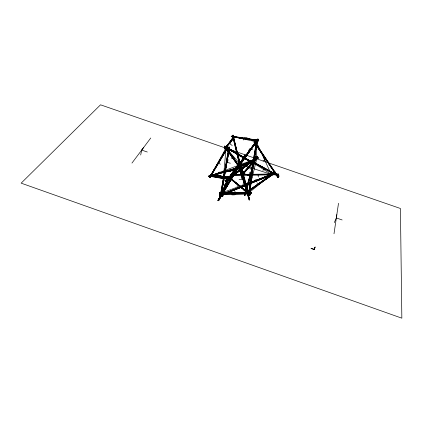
<?xml version="1.0" encoding="UTF-8"?>
<svg xmlns="http://www.w3.org/2000/svg" width="423" height="423" viewBox="0 0 423 423"><rect width="100%" height="100%" fill="white"/><g stroke="black" fill="none" stroke-linecap="round" stroke-linejoin="round"><path stroke-width="0.63" d="M241.533 167.259L241.322 166.525L241.533 167.259L209.02 176.703L208.867 176.349L208.803 175.968L236.32 167.979M246.403 192.883L246.403 192.132M232.079 175.201L232.068 174.429L278.308 174.096L278.302 174.762L232.079 175.201L232.068 174.429M278.302 174.762L278.292 173.99M276.748 175.074L276.758 174.392M278.466 176.127L278.614 176.513L279.006 175.92L278.466 176.127L254.234 162.892M227.511 146.855L228.119 147.278L227.511 146.855L209.528 177.549L209.967 177.676L228.124 147.141M247.529 191.672L247.545 191.127M271.587 175L256.264 141.742L232.671 136.671M243.421 157.827L224.343 146.712L224.481 146.263L224.777 146.12L243.849 157.245M224.343 146.712L224.777 146.12M228.88 178.786L226.966 181.419L226.448 181.557L226.257 181.039L227.41 179.458M226.966 181.419L238.086 165.879M236.822 167.64L257.787 139.04L258.363 139.521L237.419 168.005L236.996 167.831L257.787 139.04M237.419 168.005L258.374 139.389M228.552 178.168L237.996 165.102L228.394 178.236M227.854 176.798L228.367 176.291L227.854 176.798L246.572 192.121M251.394 173.044L248.756 193.147L222.08 192.793L222.895 183.582M223.016 182.265L226.051 148.039L233.163 136.756L248.306 193.221L248.729 193.597M247.941 192.491L251.183 192.465L251.325 193.068L219.489 193.512L219.336 193.179L219.452 192.751L225.924 192.692M219.489 193.512L219.452 192.751M242.4 168.005L242.67 165.414M251.183 192.465L251.225 193.211M226.569 149.15L226.606 148.817M252.769 167.349L249.623 195.563L249.189 195.6L252.78 160.671M248.951 195.532L251.685 171.77M251.833 170.458L252.859 161.269M249.189 195.6L249.776 190.355M249.924 189.044L250.654 182.482M250.802 181.171L251.754 172.647M252.193 168.714L253.07 160.84M249.258 195.505L252.108 170.469M252.187 169.263L253.139 160.729M249.692 193.644L252.468 168.719M252.758 166.096L257.173 139.796L256.809 140.277M249.623 195.563L252.711 167.259M252.859 165.943L253.076 163.976M252.912 166.038L253.134 164.071M239.952 167.619L239.989 167.312M251.748 175.106L251.394 177.988L252.071 177.459M250.479 194.448L249.961 194.971L250.479 194.448L247.968 192.386M251.733 170.453L252.753 162.67L226.051 148.039L210.384 176.232M334.307 222.598L336.343 217.945L336.824 214.625M334.001 233.771L338.511 203.273M258.178 158.287L257.866 157.615L257.644 157.959L258.178 158.287L229.546 171.685L229.208 171.294L257.866 157.615M256.634 140.679L252.668 163.754L253.002 164.145L253.298 164.103L253.953 160.254M254.17 158.969L257.337 140.373M253.298 164.103L257.311 140.579M253.456 163.897L257.38 140.817M252.743 163.997L256.893 139.839M220.161 196.357L228.885 147.162L229.303 147.135L229.62 147.315L220.912 196.505L220.161 196.357L220.912 196.505M220.24 196.431L229.028 147.114M220.489 196.505L229.255 147.236M220.584 196.357L229.303 147.135M220.769 196.536L229.62 147.315M220.838 196.431L229.546 147.22M311.095 248.275L314.12 249.337L314.469 247.46M311.101 248.502L314.12 249.565L314.474 247.682M230.53 179.162L230.133 178.844L230.419 178.374L230.815 178.686L230.53 179.162L210.231 176.46M210.48 176.518L210.754 176.068L210.374 175.772L230.672 178.432M231.222 136.571L231.455 136.106L258.675 140.293L258.532 140.975L231.222 136.571L258.532 140.975M231.307 136.814L231.725 136.407L231.455 136.106M140.69 154.998L141.705 150.08L143.757 147.363M258.252 140.685L258.675 140.293M228.087 159.667L227.447 162.474L230.355 163.23M250.294 194.871L248.285 193.221L256.84 158.503L256.264 141.742L256.75 142.255M222.001 193.105L222.154 192.481M225.602 184.888L225.121 186.776L225.089 184.285M254.863 154.776L255.386 152.925L255.82 155.415M249.628 172.499L248.756 175.513L246.07 174.519M244.335 194.998L255.487 156.494L255.889 156.558L256.253 156.721L245.097 195.215L244.335 194.998L245.097 195.215M244.431 195.082L255.614 156.494M244.69 195.177L255.889 156.558M244.97 195.236L256.153 156.653M228.891 177.951L229.107 177.364L210.749 174.281L210.443 174.704L210.786 175.043L227.881 177.935M210.786 175.043L211.098 174.62L210.749 174.281M230.001 178.125L229.975 177.612M227.775 179.77L222.873 196.055L222.403 196.246L222.144 195.817L226.458 181.398M227.019 179.521L227.955 176.825L228.531 177.263L228.15 178.517M222.175 196.071L226.675 181.033M227.051 179.78L227.955 176.825M222.403 196.246L227.13 180.584M227.775 178.39L228.15 177.137M222.688 196.24L227.59 179.955M228.119 178.257L228.494 177.004M238.567 157.435L239.254 155.209L241.417 156.848M225.538 147.759L225.75 147.109M248.661 193.433L248.851 192.856M238.244 153.623L237.731 155.051L238.472 157.768M242.95 184.407L243.971 181.774L243.125 180.24M248.327 194.437L248.671 194.072L249.089 194.236L248.745 194.601L248.327 194.437L238.62 167.577M314.12 249.337L315.13 246.963M314.12 249.565L315.135 247.191M226.707 193.3L244.843 193.131L222.08 192.793L228.124 179.156M253.863 163.363L271.603 174.44L222.08 192.793L225.274 185.808M226.601 182.895L228.468 178.823M249.766 193.475L250.056 193.2L250.115 193.93L249.766 193.475L219.489 193.792L219.664 194.263L250.115 193.93M227.188 180.753L221.377 193.258L221.631 193.697L222.091 193.523L224.851 187.563M225.676 185.776L228.98 178.628M232.814 172.653L233.359 171.468M221.409 193.512L226.109 183.381M228.6 178.02L229.298 176.412L229.779 176.592L229.636 177.01M221.737 193.39L229.467 176.708M221.631 193.697L223.841 188.928M224.671 187.14L228.536 178.792M222.091 193.523L228.679 178.971L226.749 181.594M221.916 193.702L225.226 186.548M226.051 184.761L228.811 178.797M228.568 177.776L229.123 176.581M221.377 193.258L227.637 179.981M228.743 177.602L229.298 176.412M224.005 185.898L224.613 184.597L226.86 185.401M243.558 140.002L244.79 137.39L247.138 137.697M219.489 193.792L219.939 193.708L219.664 194.263M245.969 192.053L246.625 191.836L246.588 192.365L246.059 192.328L245.969 192.053L247.074 193.137L247.635 193.179L247.672 192.618L246.366 191.709M246.979 192.851L247.402 192.481M238.519 166.239L224.756 146.839L225.068 146.495L225.385 146.469L238.773 165.319M224.756 146.839L225.385 146.469M244.61 193.306L245.086 193.845L244.61 193.306L275.135 172.082L275.526 172.346L275.51 172.743L245.086 193.845M222.963 194.427L223.286 193.856M251.59 162.173L251.955 161.533M228.97 181.155L230.535 178.527L231.809 178.987M234.099 174.683L218.591 200.751L218.252 200.613L217.93 200.365L232.428 175.994M233.105 174.863L237.488 167.492M238.498 165.795L239.175 164.658M239.846 163.527L244.996 155.061L245.567 155.415L242.532 160.513M217.93 200.365L220.727 195.849M221.403 194.717L224.1 190.186M224.772 189.049L232.523 176.021M233.2 174.889L237.578 167.524L218.019 200.46M238.593 165.827L239.265 164.69M244.996 155.061L239.941 163.558L244.906 155.024M238.26 166.44L239.275 164.737M218.03 200.38L222.646 193.137M223.323 192.005L225.004 189.176M225.681 188.039L233.094 175.582M233.766 174.45L238.149 167.085M241.517 161.422L242.527 159.725M243.204 158.588L245.224 155.193L245.567 155.415M218.252 200.613L239.164 165.419M241.195 162.051L245.234 155.22M218.591 200.751L222.879 193.29M223.889 191.593L233.665 175.164M234.675 173.462L241.755 161.57L218.49 200.729M243.442 158.736L245.462 155.336M242.442 160.481L245.477 155.378M234.776 173.546L241.856 161.649M209.343 177.369L227.69 146.844M209.528 177.549L227.685 147.167M209.649 177.459L227.817 147.067M209.967 177.676L209.776 177.374L227.944 146.966M209.787 177.671L227.939 147.283M248.513 150.794L249.903 148.526L252.621 149.615M275.135 172.082L275.51 172.743M219.706 160.016L218.247 162.384L220.314 164.246M244.256 174.324L244.891 173.938L244.256 174.324L241.195 170.009M222.08 192.793L240.571 164.552L256.264 141.742M252.88 161.634L251.146 160.687L250.77 160.999L251.146 161.3M235.833 192.904L234.464 194.881L231.91 194.866M229.816 177.38L237.869 166.318M230.033 177.205L236.542 168.254M237.308 167.201L238.075 166.149M226.257 181.039L227.241 179.812M226.247 181.324L227.4 179.743M226.474 180.864L227.923 179.326M228.69 178.273L238.281 165.134M226.612 181.229L238.123 165.446M226.448 181.557L229.139 177.866M229.906 176.814L237.969 165.753L237.515 164.526M228.177 178.411L237.789 165.266M236.827 167.519L257.972 139.051M236.996 167.831L258.072 139.278M237.425 167.883L258.215 139.193M237.24 167.984L258.363 139.521M219.177 171.992L217.401 174.376L216.55 174.149M131.955 163.082L150.757 138.004M241.808 175.27L242.21 174.736M252.668 163.754L253.382 163.653M224.502 148.468L234.612 136.407L234.839 136.899L224.994 148.949L224.502 148.468L225.163 148.505L224.994 148.949M224.513 148.737L234.321 136.386M224.957 148.304L234.612 136.407M224.84 148.621L234.485 136.735M224.719 148.938L234.839 136.899M225.163 148.505L234.823 136.618M230.762 176.053L236.579 168.888M239.899 164.796L240.914 163.601L241.401 163.833L240.169 165.636M230.942 175.889L236.758 168.719M240.084 164.626L240.914 163.601M230.778 176.312L236.594 169.152M239.503 165.573L240.729 163.77M230.794 176.423L236.621 169.258M240.359 164.647L241.195 163.627M227.77 180.304L229.017 178.765M231.095 176.211L237.747 168.026M239.825 165.472L241.073 163.939M230.561 177.026L227.236 181.113L232.259 175.344M231.392 176L237.631 168.338M239.291 166.292L241.417 164.103M230.577 177.131L227.674 180.97M231.413 176.111L234.739 172.018M237.24 168.946L238.07 167.926M240.153 165.367L241.401 163.833M227.5 181.134L230.826 177.047M231.661 176.026L237.9 168.359M239.984 165.805L241.232 164.272M233.089 174.324L238.086 168.19M235.463 172.605L236.42 171.431L236.563 174.181M256.973 140.938L257.396 140.436M229.784 177.211L240.571 164.552L253.832 159.624M252.774 162.109L241.369 175.143L241.581 175.63L252.552 163.061L224.465 146.733M241.581 175.63L252.822 163.088M241.861 175.656L252.584 163.405M241.369 175.143L252.536 162.427M241.374 175.413L252.785 162.374M241.559 174.969L252.806 162.453L244.975 157.901M241.707 175.312L252.679 162.755M231.328 158.366L232.83 156.658L234.823 158.879M229.858 176.687L228.996 177.655L210.379 175.91L240.571 164.552L252.753 162.67M230.715 175.714L236.716 168.92M239.714 165.525L240.571 164.552L271.603 174.44L248.306 193.221M254.006 142.149L254.635 141.768L254.006 142.149L277.937 177.3L278.313 177.01L254.577 141.742M247.788 167.878L248.602 167.006L250.728 169.089M226.511 147.553L226.051 148.039L239.291 163.093M243.733 172.944L244.198 172.468M237.763 165.943L238.249 165.446M222.144 195.817L222.614 195.632L222.873 196.055M230.879 142.599L229.747 143.725L232.216 145.517M228.531 177.263L228.039 177.454L227.77 177.015M278.313 177.01L277.737 177.411M230.646 174.514L232.38 173.028M249.565 199.868C250.093 199.085 248.259 200.158 249.565 199.868L247.915 194.215M255.936 144.359L256.46 143.931M262.836 170.369L265.078 168.613M239.106 163.183L238.45 163.495L239.106 163.183L246.445 188.42M225.052 180.632L257.422 156.605L257.744 156.907L257.882 157.25L225.517 181.287L225.052 180.632L225.517 181.287M225.068 180.737L257.554 156.684M225.21 180.97L257.649 156.928M225.359 180.954L257.744 156.907M225.396 181.197L257.882 157.25M225.501 181.187L257.882 157.139M229.715 178.009L256.84 158.503L256.401 157.853M238.429 169.676L241.025 167.846L241.311 169.084M244.891 193.507L272.121 174.63M275.325 172.41L273.189 173.89L248.787 183.804M245.081 193.448L275.526 172.346M244.891 193.787L272.645 174.54M273.713 173.8L275.315 172.69M245.166 193.702L275.6 172.595M244.885 193.226L275.331 172.129M244.695 193.565L270.318 175.809M272.983 173.959L275.119 172.478M232.449 135.344L233.184 135.26L232.449 135.344L241.856 174.688M239.439 165.594L240.005 165.25M257.195 185.1L259.04 184L256.994 182.9M237.594 164.309L238.112 164.177L237.922 164.695M277.144 175.936L277.726 175.603M227.267 178.347L227.891 177.993M249.538 193.01L249.829 192.851M263.048 161.015L265.242 159.852L263.524 157.356M236.98 186.199L238.794 185.295L236.647 183.55M225.269 148.092L225.882 147.801M228.547 177.686L229.144 177.406M229.208 171.294L253.499 159.899M255.275 159.069L258.088 157.753M229.493 171.326L254.376 159.661M255.561 159.106L257.93 157.996M229.329 171.558L258.215 158.033M229.546 171.685L229.774 171.352L229.25 171.045M259.331 179.23L256.534 180.505L255.788 179.167M233.364 137.581L234.019 137.311M219.394 195.373L273.052 173.679L273.306 174.308L219.685 196.076L219.394 195.373L219.685 196.076M219.452 195.437L223.106 193.956M224.322 193.459L273.052 173.679M219.421 195.511L273.015 173.599M225.041 193.443L246.963 184.544M219.521 195.775L223.804 193.993M225.01 193.549L273.163 173.953M219.659 195.934L224.528 193.956M226.358 193.216L273.253 174.176L273.068 173.731M219.632 196.008L224.507 194.03M225.723 193.533L273.274 174.234M255.64 158.953L256.84 158.503M240.047 170.411L240.777 170.183M228.605 148.774L229.002 148.653M209.02 176.703L241.549 167.138M238.197 167.434L239.444 167.069M208.803 176.084L235.77 168.259M237.647 167.714L239.518 167.17M208.867 176.349L234.606 168.877M235.86 168.513L241.491 166.879M228.531 171.315L225.618 172.161L224.888 171.098M241.115 173.367L241.856 173.16M227.114 148.235L227.5 148.129M242.004 174.461L242.543 174.514L233.158 135.17M239.101 179.685L241.956 179.32L241.189 176.698M254.953 174.567L258.009 174.276L258.331 177.052M238.456 192.899L235.558 193.015L234.823 191.143M256.253 156.721L255.487 156.494M232.063 174.535L278.308 174.096M232.063 174.805L278.318 174.366M232.068 175.08L278.313 174.641M219.579 193.369L225.406 193.311M248.729 193.094L251.325 193.068M219.389 193.433L225.216 193.374M227.156 193.359L247.228 193.168M248.523 193.158L251.114 193.131M219.606 193.565L249.877 193.237M219.939 193.708L250.199 193.385M219.727 193.893L249.993 193.581M219.96 193.998L225.226 193.94M233.121 193.861L250.226 193.686M219.516 194.083L249.792 193.776M252.15 163.363L252.848 163.357M227.22 192.682L246.646 192.507M219.553 192.83L246.757 192.581M248.052 192.571L251.294 192.544M219.363 192.893L225.967 192.835M227.949 192.814L246.456 192.65M247.778 192.634L251.082 192.608M219.606 193.084L244.875 192.851M246.17 192.84L247.466 192.83M248.761 192.814L251.352 192.793M219.336 193.179L225.945 193.073M227.241 193.057L247.318 192.872M248.412 192.904L251.204 192.835M221.552 193.084L222.059 193.269M245.15 193.618L245.626 193.628M217.718 177.644L221.811 178.406M249.047 195.4L249.565 195.479M229.478 147.363L228.885 147.162M256.745 140.341L257.247 140.404M210.152 175.931L230.191 178.543M211.4 176.153L227.579 178.263M228.875 178.432L230.815 178.686M210.427 176.142L230.472 178.765M210.744 176.306L230.133 178.844M210.696 176.354L227.516 178.564M228.811 178.733L230.752 178.987M231.281 136.275L258.316 140.404M231.725 136.407L258.765 140.531M231.471 136.486L258.511 140.61M231.667 136.698L258.707 140.811M255.201 158.916L255.778 159.006M211.098 174.62L228.817 177.639M210.77 174.662L229.129 177.787M214.244 175.349L227.548 177.612M211.014 174.9L212.283 175.117M213.546 175.334L228.737 177.909M210.548 174.963L227.653 177.856M210.987 174.361L229.34 177.507M210.522 174.424L213.689 174.963M214.958 175.18L228.891 177.56M210.379 175.91L227.489 179.04M239.577 163.632L240.084 163.738M253.224 162.903L253.985 163.114M211.315 174.673L211.944 174.863M225.845 148.14L100.531 104.819L21.15 183.154L401.85 318.181L400.417 208.491L257.02 158.916M227.093 148.573L228.341 149.002M229.589 149.435L255.148 158.271M141.705 150.08L147.299 152.026M336.343 217.945L342.122 219.96M221.647 193.877L222.117 194.072M221.028 193.665L221.493 193.877M245.483 192.46L246.022 192.719M254.186 162.39L279.006 175.92M250.929 160.766L253.234 162.025M254.387 162.654L278.625 175.883M254.186 162.644L274.961 173.98M276.69 174.926L279 176.185M251.616 161.348L252.769 161.977M253.922 162.606L274.696 173.948M275.849 174.583L278.731 176.158M251.347 161.316L253.081 162.263M251.722 161.612L252.88 162.247M254.033 162.876L273.644 173.594M275.378 174.54L278.836 176.428M251.347 161.57L252.658 162.321M253.811 162.955L278.614 176.513M255.429 158.128L255.772 158.324M224.655 146.099L243.727 157.219M244.848 157.874L252.7 162.453M224.772 146.316L243.854 157.441M244.975 158.096L252.832 162.675M224.481 146.263L225.602 146.918M226.723 147.574L250.279 161.306M251.399 161.956L252.52 162.612M224.56 146.416L252.616 162.77M224.639 146.57L252.705 162.924M224.349 146.517L243.421 157.631M244.542 158.287L250.152 161.554M251.273 162.21L252.959 163.188M244.547 158.482L252.399 163.056M222.086 192.629L222.747 193.015M239.91 164.172L240.571 164.558L248.756 193.147M258.178 139.511L257.776 139.172M244.452 156.542L245.091 156.933M265.538 168.92L266.924 169.85M246.096 191.799L247.111 192.581M246.339 192.079L247.37 192.877M229.52 178.067L246.678 191.513M251.146 160.687L251.304 161.068M246.313 192.454L247.344 193.274M246.059 192.328L247.074 193.137M228.23 176.248L246.958 191.561M228.346 176.481L246.937 191.751M248.444 192.988L250.453 194.638M228.023 176.375L246.625 191.656M248.639 193.311L250.146 194.548M228.108 176.544L246.704 191.82M249.216 193.887L250.22 194.712M228.695 177.126L230.704 178.776M231.709 179.601L246.778 191.984M227.87 176.603L246.969 192.301M248.978 193.956L249.982 194.781M248.957 194.146L250.088 195.008M243.23 189.583L245.589 191.571M210.654 175.783L211.172 176.243M253.049 160.28L253.583 160.788M237.985 166.593L238.503 167.101M241.84 175L242.051 175.487M257.75 157.171L257.422 156.605M241.448 169.094L244.891 173.938M225.29 146.411L238.683 165.271M241.364 169.041L244.806 173.895M225.29 146.633L238.672 165.483M241.348 169.253L244.79 174.096M225.068 146.495L238.577 165.525M241.205 169.226L244.584 173.985M225.068 146.654L238.456 165.509M241.131 169.285L244.573 174.133M225.068 146.813L238.445 165.657M241.887 170.506L244.563 174.276M224.846 146.67L238.355 165.705M239.476 167.291L240.602 168.877M241.353 169.935L244.357 174.165M224.846 146.897L238.223 165.747M239.37 167.365L240.518 168.983M241.284 170.062L244.341 174.371M239.286 167.318L240.433 168.936M226.564 180.008L227.024 180.663M254.509 141.901L278.181 177.137M254.366 141.848L278.059 177.121M254.323 141.959L278.001 177.211M254.276 142.07L277.937 177.3M254.133 142.012L277.821 177.285M234.749 168.856L235.172 169.491M246.842 192.148L247.281 192.809M229.234 178.025L229.641 178.659M208.803 175.968L209.02 176.592M222.287 193.866L222.577 194.49M269.99 175.244L270.271 175.915M239.355 167.392L249.089 194.236M238.112 164.177L238.556 165.398M239.439 167.841L248.951 194.078M239.27 167.603L249.004 194.453M237.842 164.166L238.286 165.388M239.169 167.831L248.671 194.072M237.879 164.431L238.323 165.652M238.984 167.482L248.745 194.601M237.652 164.684L238.26 166.139M238.752 167.735L248.465 194.596M222.514 194.517L222.741 195.162M211.563 174.799L211.796 175.497M230.26 170.136L230.487 170.86M238.604 163.236L241.533 173.277M242.152 175.45L242.881 177.967M243.727 180.806L246.91 191.783M247.46 193.665L249.29 199.947M238.424 163.373L241.353 173.414M242.088 175.926L246.873 192.375M247.392 194.125L249.073 199.905M246.963 190.176L247.328 191.429M248.063 193.94L249.734 199.719M238.889 163.156L239.804 166.292M240.899 170.057L241.263 171.315M242.363 175.08L244.552 182.609M247.846 193.903L249.491 199.556M239.503 165.324L246.456 189.192M246.821 190.445L247.185 191.704M238.778 163.336L241.707 173.382M242.257 175.265L247.011 191.587M247.741 194.099L249.39 199.751M211.505 175.582L211.696 176.312M232.999 135.371L242.363 174.641M232.93 135.159L242.136 173.758M232.819 135.302L242.183 174.551M232.634 135.228L242.083 174.71M274.263 173.144L274.368 173.774M233.708 136.83L233.819 137.56M241.411 174.181L241.422 174.725M242.855 174.006L242.86 174.715M220.901 193.115L220.906 193.882M247.434 193.105L246.138 193.115L247.455 193.126"/></g></svg>
